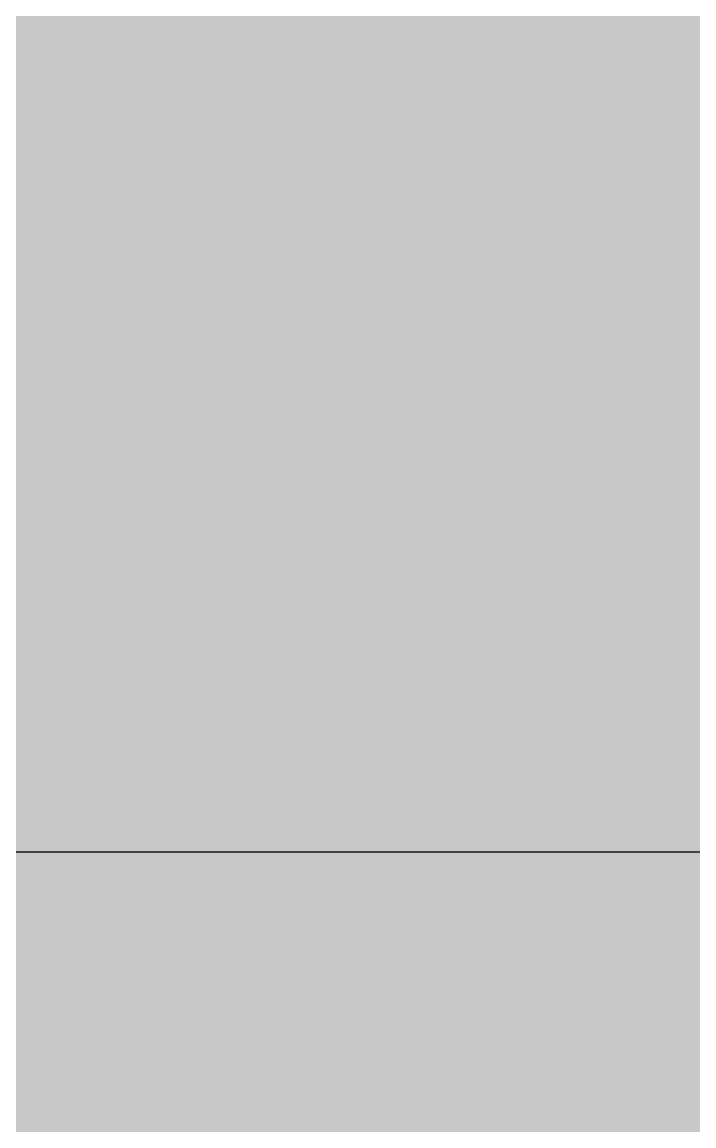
# Model space of a CAD drawing. Header units: metres. Extents: x -1147 to -802, y 5 to 567.
# Drawn here: x -1035.34484 to -1035.32508, y 542.59554 to 542.62801 of the extents above; entities that cross this region are included whole.
import ezdxf

# ---------------------------------------------------------------- set-up
doc = ezdxf.new("R2010")
doc.units = ezdxf.units.M
doc.layers.add('A-FLOR-PATT', color=7, linetype='Continuous', lineweight=40)

# ---------------------------------------------------------------- blocks, each defined once
blk = doc.blocks.new('T2DPAA-T2D-C3S-RW-M2D-100010_dwg-40802999-DRG-2873010 - GENERAL ARRANGEMENT PLAN')
at = {"color": 254, "lineweight": 25, "true_color": 0xe1e1e1}
blk.add_line((48.279865, -592.05299), (48.858813, -594.231425), dxfattribs=at)
blk = doc.blocks.new('T2DPAA-T2D-PWC-RW-M2D-100010_RoadDesign_rvt-1-DRG-2873010 - GENERAL ARRANGEMENT PLAN')
at = {"color": 254, "lineweight": 18, "true_color": 0xe3e3e3, "rotation": 75.11694444444437}
blk.add_blockref('T2DPAA-T2D-C3S-RW-M2D-100010_dwg-40802999-DRG-2873010 - GENERAL ARRANGEMENT PLAN', (-1722.337041, 648.010456), dxfattribs=at)

msp = doc.modelspace()

# ---------------------------------------------------------------- hatches: boundary and pattern name
at = {"layer": 'A-FLOR-PATT', "lineweight": 5, "true_color": 0xe1e1e1}
h = msp.add_hatch(color=254, dxfattribs=at)
h.paths.add_polyline_path([(-1035.645494, 509.223912), (-1035.62085, 509.365361), (-1035.644471, 509.365403), (-1035.644676, 509.336972)])
h.paths.add_polyline_path([(-1033.589187, 521.026768), (-1031.803045, 531.278925), (-1035.392781, 544.175211), (-1035.560129, 521.030271), (-1033.906758, 521.027332)])

# ---------------------------------------------------------------- block references
at = {"lineweight": 5}
msp.add_blockref('T2DPAA-T2D-PWC-RW-M2D-100010_RoadDesign_rvt-1-DRG-2873010 - GENERAL ARRANGEMENT PLAN', (100.430419, 0), dxfattribs=at)

doc.saveas('drawing.dxf')
